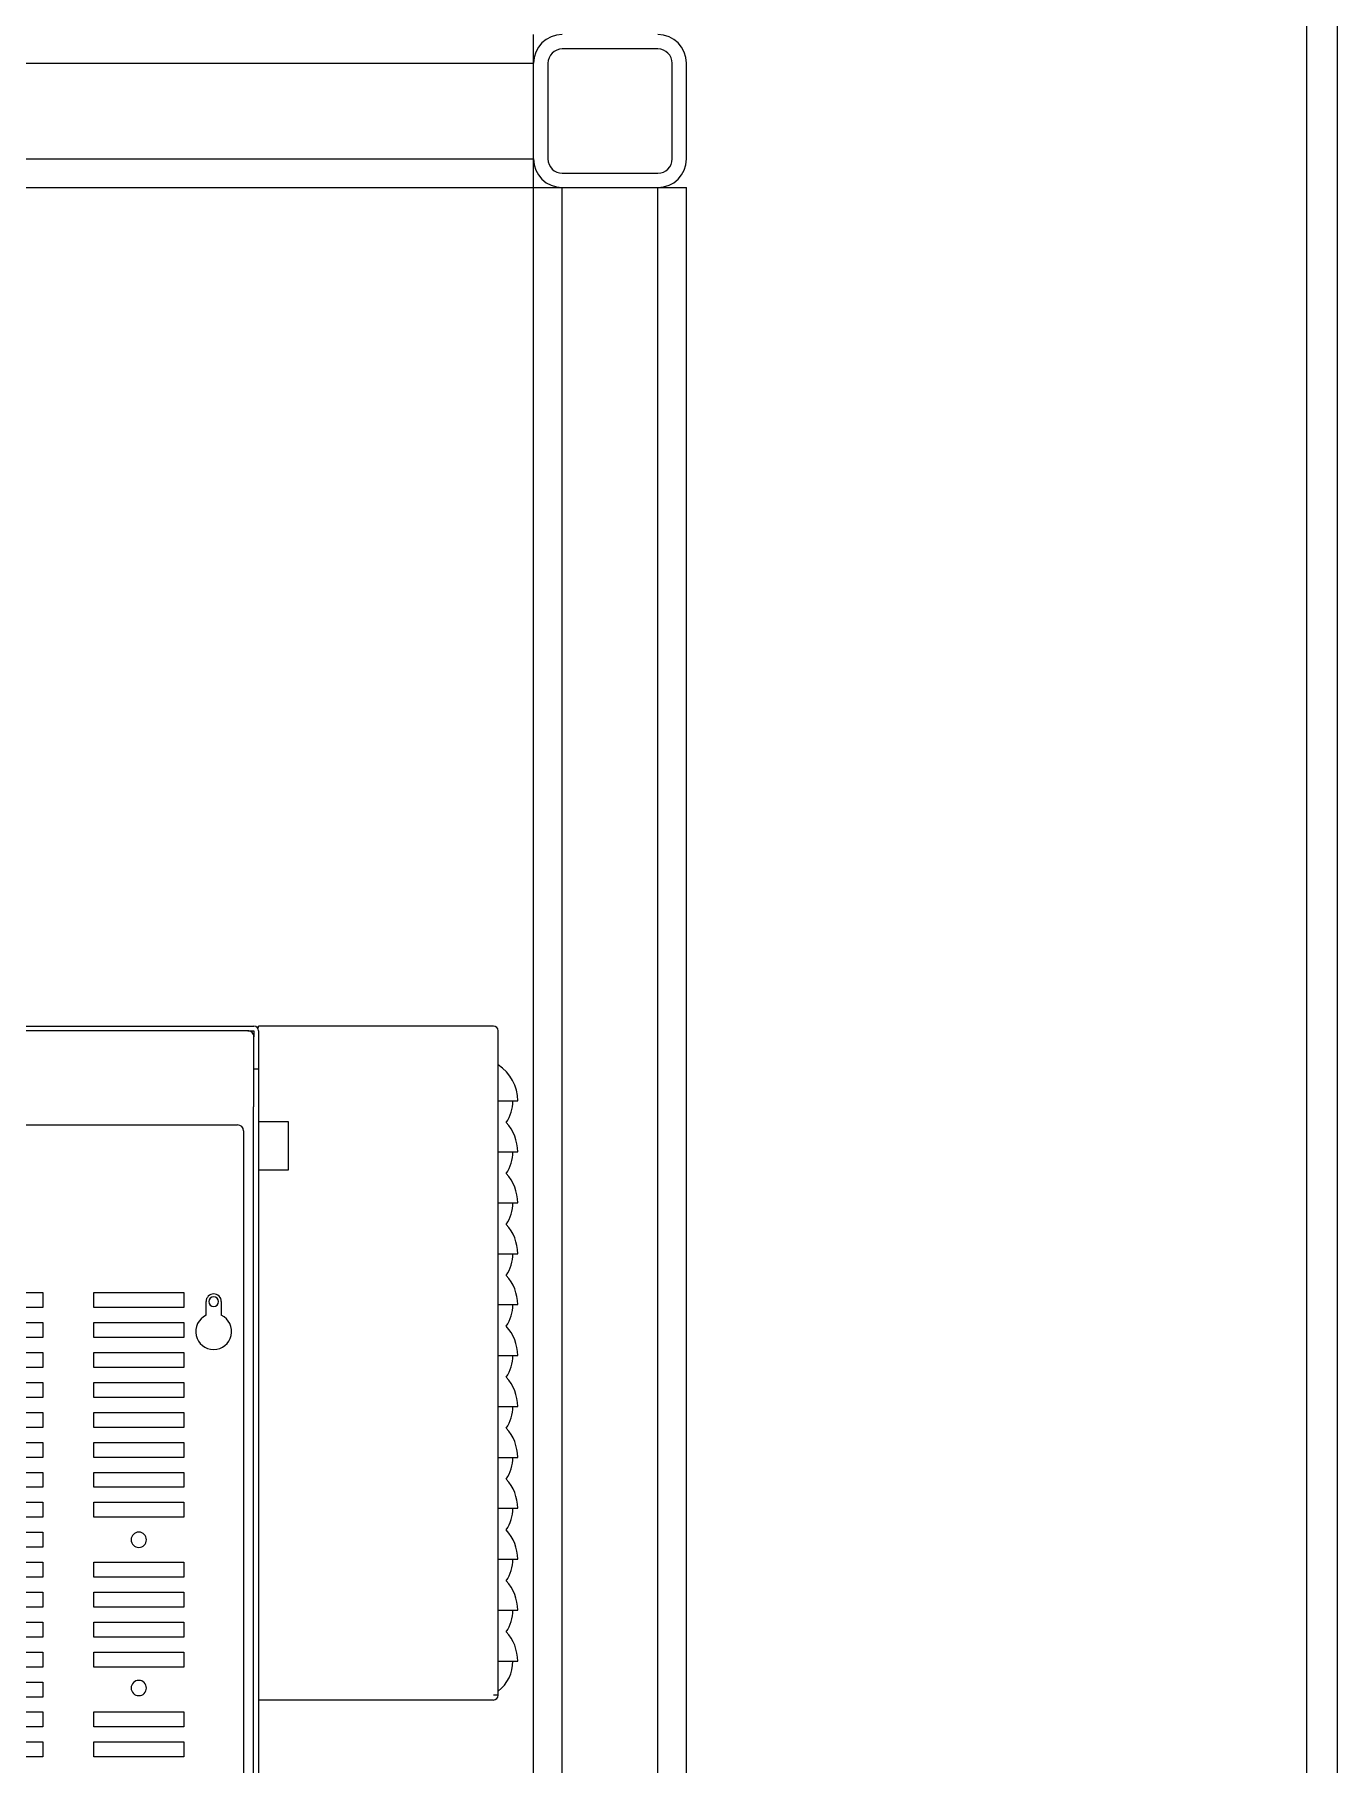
# Model space of a CAD drawing. Header units: inches. Extents: x 0 to 137, y 0 to 88.
# Drawn here: x 120.02 to 137.06, y 22.82 to 45.43 of the extents above; entities that cross this region are included whole.
import ezdxf
from ezdxf.enums import TextEntityAlignment as Align

# ---------------------------------------------------------------- set-up
doc = ezdxf.new("R2010")
doc.units = ezdxf.units.IN
doc.header["$MEASUREMENT"] = 0
doc.styles.add('Fields', font='simplex.shx', dxfattribs={"height": 0.185})

# ---------------------------------------------------------------- blocks, each defined once
blk = doc.blocks.new('RG_Master_Ver_4_2_2')
at = {"color": 3}
blk.add_line((34.15, 0.1939), (34.15, 21.7336), dxfattribs=at)
blk.add_lwpolyline([(0, -0.044), (34.25, -0.044), (34.25, 21.956), (0, 21.956)], close=True, dxfattribs=at)
at = {"style": 'Fields'}
for tag, p in [('DESCRIPTION_3', (13.1158, 1.307)), ('DRN_3', (15.4724, 1.307)), ('CHK_3', (16.5293, 1.307)), ('APP_3', (17.5522, 1.307)), ('DATE_3', (18.8294, 1.307)), ('DRAWING_DESC', (32.2295, 1.2455)), ('CUSTOMER', (28.9966, 1.2135)), ('DESCRIPTION_2', (13.1158, 0.9513)), ('DRN_2', (15.4724, 0.9513)), ('CHK_2', (16.5293, 0.9513)), ('APP_2', (17.5522, 0.9513)), ('DATE_2', (18.8294, 0.9513)), ('SIZE', (30.7145, 0.8944)), ('DRAWING_#', (32.125, 0.8944)), ('REV', (33.5429, 0.8944)), ('DESCRIPTION_1', (13.1158, 0.5956)), ('DRN_1', (15.4724, 0.5956)), ('CHK_1', (16.5293, 0.5956)), ('APP_1', (17.5522, 0.5956)), ('DATE_1', (18.8294, 0.5956)), ('PROJECT_#', (28.9813, 0.5809)), ('DRN_BY', (30.875, 0.5245)), ('CHK_BY', (31.7615, 0.5245)), ('APP_BY', (32.75, 0.5245)), ('SCALE', (33.6518, 0.5245)), ('PROJECT_NAME', (29.021, 0.1759)), ('SHEETNUM', (32.7527, 0.1759)), ('TTL_SHTS', (33.5471, 0.1759))]:
    blk.add_attdef(tag, text='', height=0.125, dxfattribs=at).set_placement(p, align=Align.CENTER)
at = {"style": 'Fields', "flags": 9}
blk.add_attdef('WD_TB', (9.9529, 0.1939), '', height=0.0638, dxfattribs=at)
blk = doc.blocks.new('FANUC_R-30iB_A-Cab_Std_RV')
for p, q in [((404.59, 508.4), (209.79, 508.4)), ((212.19, 510), (406.59, 510)), ((404.59, 508.4), (406.59, 508.4)), ((406.59, 508.4), (406.59, 506.4)), ((406.59, 508.4), (406.59, 508.4)), ((408.19, 509.5), (407.75, 509.5)), ((408.19, 509.5), (408.19, 510)), ((486.59, 510), (408.19, 510)), ((408.19, 508.4), (408.19, 497)), ((488.19, 286.6), (488.19, 508.4)), ((406.59, 483), (406.59, 506.4)), ((408.19, 497), (408.19, 495.68)), ((406.59, 495.68), (408.19, 495.68)), ((408.19, 495.68), (408.19, 12.6)), ((406.47, 12.6), (406.47, 483)), ((488.19, 485), (494.69, 485)), ((190.19, 477), (401.19, 477)), ((403.19, 475), (403.19, 96)), ((418.19, 478), (408.18, 478)), ((418.19, 470), (418.19, 478)), ((418.19, 462), (418.19, 470)), ((488.19, 468), (494.69, 468)), ((408.18, 462), (418.19, 462)), ((488.19, 451), (494.69, 451)), ((488.19, 434), (494.69, 434)), ((306.19, 421), (336.19, 421)), ((336.19, 416), (306.19, 416)), ((336.19, 421), (336.19, 416)), ((353.19, 421), (383.19, 421)), ((353.19, 416), (353.19, 421)), ((383.19, 416), (353.19, 416)), ((383.19, 421), (383.19, 416)), ((390.64, 413.43), (390.64, 418)), ((395.74, 418), (395.74, 413.43)), ((488.19, 417), (494.69, 417)), ((306.19, 411), (336.19, 411)), ((336.19, 411), (336.19, 406)), ((353.19, 411), (383.19, 411)), ((353.19, 406), (353.19, 411)), ((383.19, 411), (383.19, 406)), ((336.19, 406), (306.19, 406)), ((383.19, 406), (353.19, 406)), ((306.19, 401), (336.19, 401)), ((336.19, 401), (336.19, 396)), ((353.19, 401), (383.19, 401)), ((353.19, 396), (353.19, 401)), ((383.19, 401), (383.19, 396)), ((488.19, 400), (494.69, 400)), ((336.19, 396), (306.19, 396)), ((383.19, 396), (353.19, 396)), ((306.19, 391), (336.19, 391)), ((336.19, 391), (336.19, 386)), ((353.19, 391), (383.19, 391)), ((353.19, 386), (353.19, 391)), ((383.19, 391), (383.19, 386)), ((336.19, 386), (306.19, 386)), ((383.19, 386), (353.19, 386)), ((488.19, 383), (494.69, 383)), ((306.19, 381), (336.19, 381)), ((336.19, 376), (306.19, 376)), ((336.19, 381), (336.19, 376)), ((353.19, 381), (383.19, 381)), ((353.19, 376), (353.19, 381)), ((383.19, 376), (353.19, 376)), ((383.19, 381), (383.19, 376)), ((306.19, 371), (336.19, 371)), ((336.19, 371), (336.19, 366)), ((353.19, 371), (383.19, 371)), ((353.19, 366), (353.19, 371)), ((383.19, 371), (383.19, 366)), ((336.19, 366), (306.19, 366)), ((383.19, 366), (353.19, 366)), ((488.19, 366), (494.69, 366)), ((306.19, 361), (336.19, 361)), ((336.19, 361), (336.19, 356)), ((353.19, 361), (383.19, 361)), ((353.19, 356), (353.19, 361)), ((383.19, 361), (383.19, 356)), ((336.19, 356), (306.19, 356)), ((383.19, 356), (353.19, 356)), ((306.19, 351), (336.19, 351)), ((336.19, 351), (336.19, 346)), ((353.19, 351), (383.19, 351)), ((353.19, 346), (353.19, 351)), ((383.19, 351), (383.19, 346)), ((488.19, 349), (494.69, 349)), ((336.19, 346), (306.19, 346)), ((306.19, 341), (336.19, 341)), ((336.19, 341), (336.19, 336)), ((383.19, 346), (353.19, 346)), ((336.19, 336), (306.19, 336)), ((306.19, 331), (336.19, 331)), ((336.19, 331), (336.19, 326)), ((353.19, 331), (383.19, 331)), ((353.19, 326), (353.19, 331)), ((383.19, 331), (383.19, 326)), ((488.19, 332), (494.69, 332)), ((336.19, 326), (306.19, 326)), ((383.19, 326), (353.19, 326)), ((306.19, 321), (336.19, 321)), ((336.19, 321), (336.19, 316)), ((353.19, 321), (383.19, 321)), ((353.19, 316), (353.19, 321)), ((383.19, 321), (383.19, 316)), ((336.19, 316), (306.19, 316)), ((383.19, 316), (353.19, 316)), ((488.19, 315), (494.69, 315)), ((306.19, 311), (336.19, 311)), ((336.19, 311), (336.19, 306)), ((353.19, 311), (383.19, 311)), ((353.19, 306), (353.19, 311)), ((383.19, 311), (383.19, 306)), ((336.19, 306), (306.19, 306)), ((306.19, 301), (336.19, 301)), ((336.19, 301), (336.19, 296)), ((383.19, 306), (353.19, 306)), ((353.19, 301), (383.19, 301)), ((353.19, 296), (353.19, 301)), ((383.19, 301), (383.19, 296)), ((336.19, 296), (306.19, 296)), ((383.19, 296), (353.19, 296)), ((488.19, 298), (494.69, 298)), ((306.19, 291), (336.19, 291)), ((336.19, 291), (336.19, 286)), ((336.19, 286), (306.19, 286)), ((486.59, 285), (408.19, 285)), ((488.19, 286.6), (486.59, 286.6)), ((306.19, 281), (336.19, 281)), ((336.19, 281), (336.19, 276)), ((353.19, 281), (383.19, 281)), ((353.19, 276), (353.19, 281)), ((383.19, 281), (383.19, 276)), ((336.19, 276), (306.19, 276)), ((383.19, 276), (353.19, 276)), ((306.19, 271), (336.19, 271)), ((336.19, 266), (306.19, 266)), ((336.19, 271), (336.19, 266)), ((353.19, 271), (383.19, 271)), ((353.19, 266), (353.19, 271)), ((383.19, 266), (353.19, 266)), ((383.19, 271), (383.19, 266))]:
    blk.add_line(p, q)
for centre, radius, start, end in [((404.59, 506.4), 2, 359.99959, 90.00041), ((406.59, 508.4), 1.6, 0.00004, 89.99996), ((486.59, 508.4), 1.6, 0, 90), ((480.36, 485), 14.33, 0, 56.88586), ((480.36, 485), 12.73, 325.40014, 0), ((401.19, 475), 2, 0, 90), ((480.36, 468), 14.33, 0, 43.01194), ((480.36, 468), 12.73, 325.40014, 0), ((480.36, 451), 14.33, 0, 43.01194), ((480.36, 451), 12.73, 325.40014, 0), ((480.36, 434), 14.33, 0, 43.01194), ((480.36, 434), 12.73, 325.40014, 0), ((480.36, 417), 14.33, 0, 43.01194), ((393.19, 418), 2.55, 0, 180), ((393.19, 418), 1.65, 0, 180), ((393.19, 418), 1.65, 180, 0), ((480.36, 417), 12.73, 325.40014, 0), ((393.19, 408), 6, 115.15066, 64.84934), ((480.36, 400), 14.33, 0, 43.01194), ((480.36, 400), 12.73, 325.40014, 0), ((480.36, 383), 14.33, 0, 43.01194), ((480.36, 383), 12.73, 325.40014, 0), ((480.36, 366), 14.33, 0, 43.01194), ((480.36, 366), 12.73, 325.40014, 0), ((480.36, 349), 14.33, 0, 43.01194), ((480.36, 349), 12.73, 325.40014, 0), ((368.19, 338.5), 2.55, 0, 180), ((480.36, 332), 14.33, 0, 43.01194), ((368.19, 338.5), 2.55, 180, 0), ((480.36, 332), 12.73, 325.40014, 0), ((480.36, 315), 14.33, 0, 43.01194), ((480.36, 315), 12.73, 325.40014, 0), ((480.36, 298), 14.33, 0, 43.01194), ((480.36, 298), 12.73, 307.95115, 0), ((368.19, 289), 2.55, 0, 180), ((368.19, 289), 2.55, 180, 0), ((486.59, 286.6), 0.002, 270, 0), ((486.59, 286.6), 1.6, 270, 0)]:
    blk.add_arc(centre, radius, start, end)

msp = doc.modelspace()

# ---------------------------------------------------------------- linework, layer by layer
at = {"color": 7, "linetype": 'Continuous', "lineweight": 25}
for p, q in [((126.54831, 14.93259), (126.54831, 45.43259)), ((128.17331, 45.24509), (126.92331, 45.24509)), ((102.54831, 45.05759), (126.54831, 45.05759)), ((126.73581, 45.05759), (126.73581, 43.80759)), ((128.36081, 43.80759), (128.36081, 45.05759)), ((128.54831, 43.80759), (128.54831, 45.05759)), ((102.54831, 43.80759), (126.54831, 43.80759)), ((100.54831, 43.43259), (128.54831, 43.43259)), ((126.92331, 43.62009), (128.17331, 43.62009)), ((126.92331, 14.93259), (126.92331, 43.43259)), ((128.17331, 14.93259), (128.17331, 43.43259)), ((128.54831, 14.93259), (128.54831, 43.43259))]:
    msp.add_line(p, q, dxfattribs=at)
for centre, radius, start, end in [((126.92331, 45.05759), 0.375, 90, 180), ((126.92331, 45.05759), 0.1875, 90, 180), ((128.17331, 45.05759), 0.375, 0, 90), ((128.17331, 45.05759), 0.1875, 0, 90), ((126.92331, 43.80759), 0.375, 180, 270), ((126.92331, 43.80759), 0.1875, 180, 270), ((128.17331, 43.80759), 0.1875, 270, 0), ((128.17331, 43.80759), 0.375, 270, 360)]:
    msp.add_arc(centre, radius, start, end, dxfattribs=at)

# ---------------------------------------------------------------- block references
for name, p, xscale, yscale, zscale in [('RG_Master_Ver_4_2_2', (0, 0), 4.00170457579782, 4.00170457579782, 4.00170457579782), ('FANUC_R-30iB_A-Cab_Std_RV', (106.96882, 12.5), 0.03915910845827256, 0.03915910845827256, 0.03915910845827256)]:
    msp.add_blockref(name, p, dxfattribs=dict(xscale=xscale, yscale=yscale, zscale=zscale))

doc.saveas('drawing.dxf')
